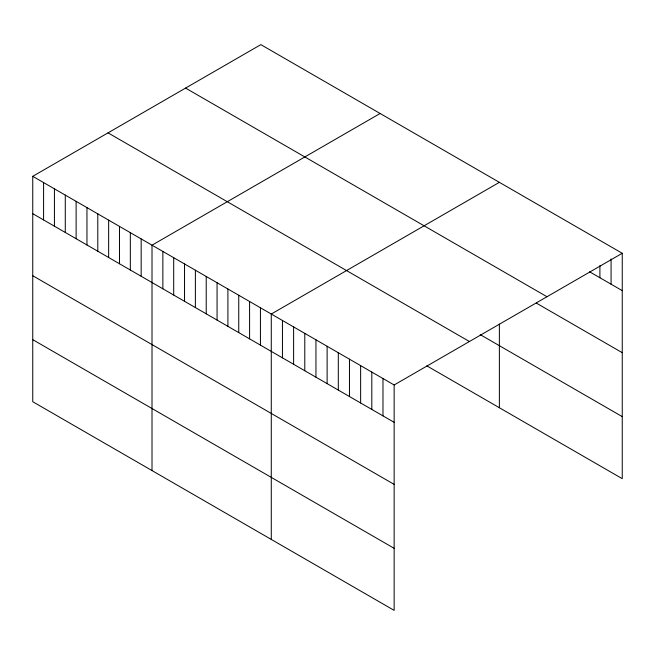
<?xml version="1.0" encoding="UTF-8"?>
<svg xmlns="http://www.w3.org/2000/svg" width="655" height="655" viewBox="0 0 655 655"><rect width="100%" height="100%" fill="white"/><g stroke="black" fill="none" stroke-linecap="round" stroke-linejoin="round"><path stroke-width="0.98" d="M32.75 176.318L394.146 384.976L394.146 610.37L32.75 401.72L32.75 176.318L260.854 44.63L622.25 253.28L622.25 478.682L426.814 365.85M380.113 113.487L152.009 245.175L152.009 470.577M499.372 182.336L271.276 314.032L271.276 539.433M394.146 384.976L622.25 253.28M589.598 271.784L622.25 290.64M185.578 88.089L546.974 296.74M536.322 303.085L622.25 352.693M480.189 334.607L622.25 416.629M108.026 132.859L469.422 341.517M32.75 213.677L394.146 422.328M32.75 275.73L394.146 484.381M32.75 339.667L394.146 548.317M611.082 258.946L611.082 284.188M599.906 265.619L599.906 277.736M499.372 324.045L499.372 407.738M382.978 378.524L382.978 415.876M371.811 372.073L371.811 409.432M360.635 365.621L360.635 402.981M349.467 359.177L349.467 396.529M338.299 352.726L338.299 390.085M327.123 346.274L327.123 383.633M315.956 339.83L315.956 377.182M304.788 333.379L304.788 370.738M293.612 326.927L293.612 364.286M282.444 320.483L282.444 357.835M260.436 307.768L260.436 345.128M249.588 301.513L249.588 338.864M238.748 295.249L238.748 332.609M227.907 288.994L227.907 326.346M217.067 282.731L217.067 320.09M206.219 276.476L206.219 313.827M195.378 270.212L195.378 307.572M184.538 263.957L184.538 301.308M173.698 257.693L173.698 295.053M162.858 251.438L162.858 288.79M141.169 238.919L141.169 276.271M130.329 232.656L130.329 270.016M119.488 226.401L119.488 263.752M108.648 220.137L108.648 257.497M97.8 213.874L97.8 251.233M86.959 207.619L86.959 244.978M76.119 201.355L76.119 238.715M65.279 195.1L65.279 232.451M54.431 188.836L54.431 226.196M43.59 182.581L43.59 219.933"/></g></svg>
